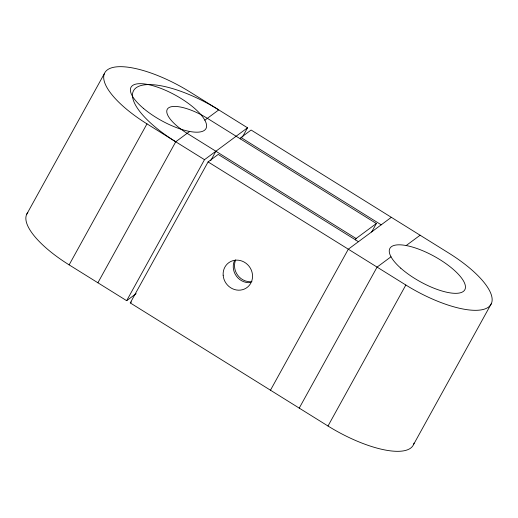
<?xml version="1.0" encoding="UTF-8"?>
<svg xmlns="http://www.w3.org/2000/svg" width="518" height="518" viewBox="0 0 518 518"><rect width="100%" height="100%" fill="white"/><g stroke="black" fill="none" stroke-linecap="round" stroke-linejoin="round"><path stroke-width="0.78" d="M26.632 214.42L104.474 73.414M136.15 293.648L126.657 300.686L69.134 264.873L146.976 123.867A72.753 24.644 28.9 0 1 107.368 69.878A72.753 24.644 28.9 0 1 190.002 91.984L247.526 127.797L242.443 137.005M97.896 282.776L175.738 141.777L189.659 131.455M126.657 300.686L204.5 159.68L247.526 127.797M414.037 443.071A72.753 24.644 28.9 0 1 327.998 426.016L130.258 302.92L208.094 161.914L218.22 154.416L358.437 241.699M210.807 160.451L215.889 151.237M240.216 138.953L240.999 137.535L251.12 130.031L448.866 253.127A72.753 24.644 28.9 0 1 488.474 307.116A72.753 24.644 28.9 0 1 405.84 285.01L208.094 161.914M270.474 390.203L348.31 249.203L391.343 217.314M355.322 239.938L356.106 238.52L376.353 223.517L207.375 118.331A34.24 11.597 28.9 0 0 168.486 107.925A34.24 11.597 28.9 0 0 187.127 133.333L356.106 238.52M371.659 232.019L376.353 223.517M299.236 408.113L377.078 267.107L390.993 256.792M327.998 426.016L405.84 285.01M413.526 444.586L491.368 303.58M204.843 120.208L218.764 109.887A72.753 24.644 28.9 0 0 136.13 87.788A72.753 24.644 28.9 0 0 175.738 141.777M130.258 302.92L131.52 301.981M406.183 245.538L420.104 235.224M240.999 137.535L381.216 224.818M146.976 123.867L204.5 159.68M250.68 282.588A15.404 14.323 53.5 0 1 236.473 276.217A15.404 14.323 53.5 0 1 234.44 260.774M251.942 281.65A15.404 14.323 53.5 0 1 237.736 275.278A15.404 14.323 53.5 0 1 235.703 259.835M69.134 264.873A72.753 24.644 28.9 0 1 27.842 212.471M400.764 268.175A42.793 14.498 28.9 0 0 464.296 290.514A42.793 14.498 28.9 0 0 416.996 248.517A42.793 14.498 28.9 0 0 400.764 268.175M223.161 275.226A15.404 14.323 53.5 0 0 246.115 288.144A15.404 14.323 53.5 0 0 244.231 262.108A15.404 14.323 53.5 0 0 223.161 275.226M143.603 108.508A42.793 14.498 28.9 0 0 205.931 128.645A42.793 14.498 28.9 0 0 155.924 86.629A42.793 14.498 28.9 0 0 143.603 108.508"/></g></svg>
